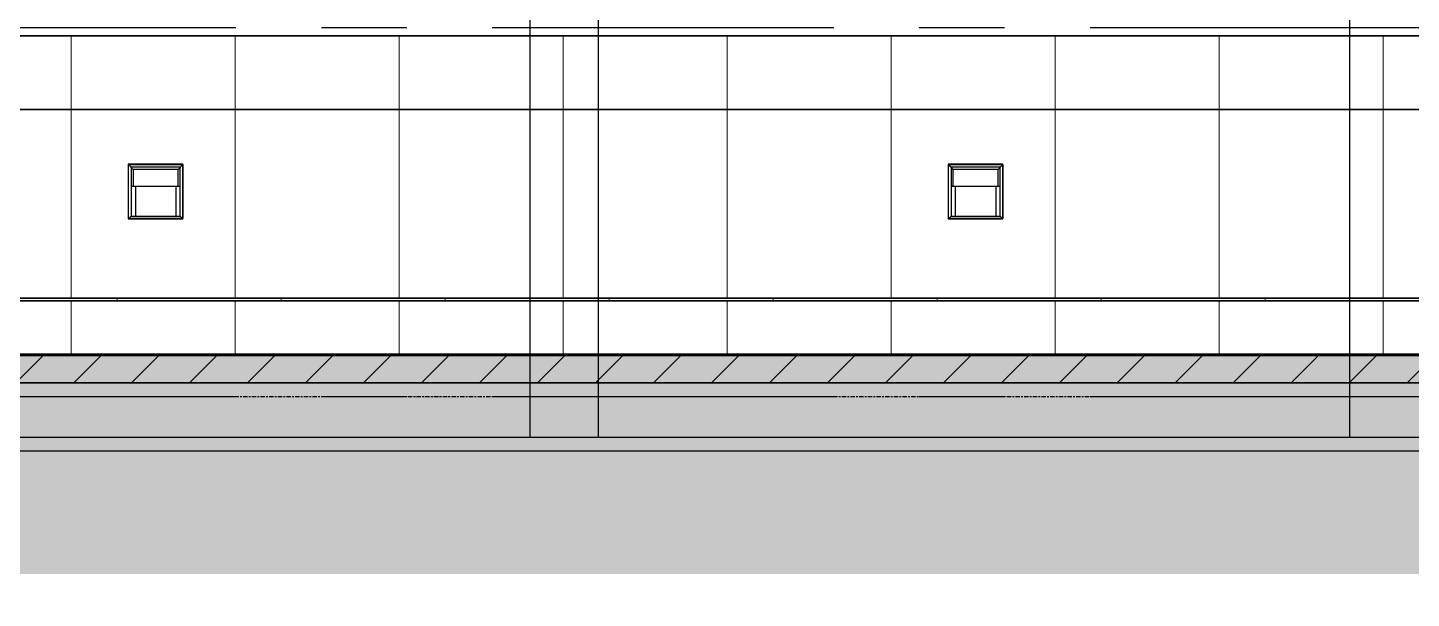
# Model space of a CAD drawing. Header units: millimetres. Extents: x 2519235 to 7246330, y 25937 to 201821.
# Drawn here: x 3132723 to 3137785, y 100200 to 102290 of the extents above; entities that cross this region are included whole.
import ezdxf
from ezdxf.xclip import XClip

# ---------------------------------------------------------------- set-up
doc = ezdxf.new("R2010")
doc.units = ezdxf.units.MM
doc.header["$XCLIPFRAME"] = 0
doc.set_wipeout_variables(frame=1)
doc.linetypes.add('Centre', pattern=[31.75, 6.35, -4.7625, 15.875, -4.7625])
doc.linetypes.add('TA_GL_005.00000', pattern=[13.75, 5, -1.25, 1.25, -1.25, 5])
for name, color, linetype in [('000 - 0_HIDE_OBJ_FRAMING_DEF_SUB_1', 7, 'Continuous'), ('000 - 0_SYM_DWG_GRIDLINE_MAIN_COLOR_251', 7, 'Continuous'), ('000 - CONCRETE_COL_CUT_COLOR_1', 7, 'Continuous'), ('000 - CONCRETE_COL_HATCH_', 7, 'Continuous'), ('000 - CONCRETE_COL_WIPEOUT_', 7, 'Continuous'), ('000 - CONCRETE_WALL_CUT_COLOR_3', 7, 'Continuous'), ('000 - CONCRETE_WALL_CUT_COLOR_5', 7, 'Continuous'), ('_งานโครงสร้าง', 7, 'Continuous')]:
    doc.layers.add(name, color=color, linetype=linetype)
doc.styles.add('TA', font='', dxfattribs={"height": 4.5})
doc.styles.get('TA').set_extended_font_data('Cordia New')
pattern_1 = [(90, (-20118.65, -4000), (-600, 4e-14), [])]

# ---------------------------------------------------------------- blocks, each defined once
blk = doc.blocks.new('DPA_Drainage Gutter_Landscape PP17_REV B - DPA_Drainage Gutter_Landscape PP17_REV B-36085403-ENTRANCE 1 - ELEVATION 4')
at = {"layer": '000 - 0_HIDE_OBJ_FRAMING_DEF_SUB_1', "color": 7}
for p, q in [((-3010448.2, 101095), (-3011043.2, 101095)), ((-3011043.2, 101095), (-3010448.2, 101095)), ((-3011001.2, 101095), (-3010971.2, 101095)), ((-3010971.2, 101095), (-3011001.2, 101095)), ((-3010971.2, 101095), (-3011001.2, 101095)), ((-3011001.2, 101095), (-3010971.2, 101095)), ((-3010934.2, 101095), (-3010964.2, 101095)), ((-3010964.2, 101095), (-3010934.2, 101095)), ((-3010964.2, 101095), (-3010934.2, 101095)), ((-3010934.2, 101095), (-3010964.2, 101095)), ((-3010927.2, 101095), (-3010897.2, 101095)), ((-3010897.2, 101095), (-3010927.2, 101095)), ((-3010897.2, 101095), (-3010927.2, 101095)), ((-3010927.2, 101095), (-3010897.2, 101095)), ((-3010860.2, 101095), (-3010890.2, 101095)), ((-3010890.2, 101095), (-3010860.2, 101095)), ((-3010890.2, 101095), (-3010860.2, 101095)), ((-3010860.2, 101095), (-3010890.2, 101095)), ((-3010853.2, 101095), (-3010823.2, 101095)), ((-3010823.2, 101095), (-3010853.2, 101095)), ((-3010823.2, 101095), (-3010853.2, 101095)), ((-3010853.2, 101095), (-3010823.2, 101095)), ((-3010786.2, 101095), (-3010816.2, 101095)), ((-3010816.2, 101095), (-3010786.2, 101095)), ((-3010816.2, 101095), (-3010786.2, 101095)), ((-3010786.2, 101095), (-3010816.2, 101095)), ((-3010779.2, 101095), (-3010749.2, 101095)), ((-3010749.2, 101095), (-3010779.2, 101095)), ((-3010749.2, 101095), (-3010779.2, 101095)), ((-3010779.2, 101095), (-3010749.2, 101095)), ((-3010742.2, 101095), (-3010712.2, 101095)), ((-3010712.2, 101095), (-3010742.2, 101095)), ((-3010712.2, 101095), (-3010742.2, 101095)), ((-3010742.2, 101095), (-3010712.2, 101095)), ((-3010675.2, 101095), (-3010705.2, 101095)), ((-3010705.2, 101095), (-3010675.2, 101095)), ((-3010705.2, 101095), (-3010675.2, 101095)), ((-3010675.2, 101095), (-3010705.2, 101095)), ((-3010668.2, 101095), (-3010638.2, 101095)), ((-3010638.2, 101095), (-3010668.2, 101095)), ((-3010638.2, 101095), (-3010668.2, 101095)), ((-3010668.2, 101095), (-3010638.2, 101095)), ((-3010601.2, 101095), (-3010631.2, 101095)), ((-3010631.2, 101095), (-3010601.2, 101095)), ((-3010631.2, 101095), (-3010601.2, 101095)), ((-3010601.2, 101095), (-3010631.2, 101095)), ((-3010594.2, 101095), (-3010564.2, 101095)), ((-3010564.2, 101095), (-3010594.2, 101095)), ((-3010564.2, 101095), (-3010594.2, 101095)), ((-3010594.2, 101095), (-3010564.2, 101095)), ((-3010527.2, 101095), (-3010557.2, 101095)), ((-3010557.2, 101095), (-3010527.2, 101095)), ((-3010557.2, 101095), (-3010527.2, 101095)), ((-3010527.2, 101095), (-3010557.2, 101095)), ((-3010520.2, 101095), (-3010490.2, 101095)), ((-3010490.2, 101095), (-3010520.2, 101095)), ((-3010490.2, 101095), (-3010520.2, 101095)), ((-3010520.2, 101095), (-3010490.2, 101095)), ((-3010455.2, 101095), (-3010483.2, 101095)), ((-3010483.2, 101095), (-3010455.2, 101095)), ((-3010455.2, 101095), (-3010483.2, 101095)), ((-3010483.2, 101095), (-3010455.2, 101095)), ((-3009857, 101095), (-3010452, 101095)), ((-3010452, 101095), (-3009857, 101095)), ((-3010452, 101090), (-3010452, 101095)), ((-3010448.2, 101090), (-3010448.2, 101095)), ((-3010445, 101095), (-3010417, 101095)), ((-3010417, 101095), (-3010445, 101095)), ((-3010417, 101095), (-3010445, 101095)), ((-3010445, 101095), (-3010417, 101095)), ((-3010410, 101095), (-3010380, 101095)), ((-3010380, 101095), (-3010410, 101095)), ((-3010380, 101095), (-3010410, 101095)), ((-3010410, 101095), (-3010380, 101095)), ((-3010343, 101095), (-3010373, 101095)), ((-3010373, 101095), (-3010343, 101095)), ((-3010373, 101095), (-3010343, 101095)), ((-3010343, 101095), (-3010373, 101095)), ((-3010336, 101095), (-3010306, 101095)), ((-3010306, 101095), (-3010336, 101095)), ((-3010306, 101095), (-3010336, 101095)), ((-3010336, 101095), (-3010306, 101095)), ((-3010269, 101095), (-3010299, 101095)), ((-3010299, 101095), (-3010269, 101095)), ((-3010299, 101095), (-3010269, 101095)), ((-3010269, 101095), (-3010299, 101095)), ((-3010262, 101095), (-3010232, 101095)), ((-3010232, 101095), (-3010262, 101095)), ((-3010232, 101095), (-3010262, 101095)), ((-3010262, 101095), (-3010232, 101095)), ((-3010195, 101095), (-3010225, 101095)), ((-3010225, 101095), (-3010195, 101095)), ((-3010225, 101095), (-3010195, 101095)), ((-3010195, 101095), (-3010225, 101095)), ((-3010187.1, 101095), (-3010158, 101095)), ((-3010158, 101095), (-3010187.1, 101095)), ((-3010158, 101095), (-3010187.1, 101095)), ((-3010187.1, 101095), (-3010158, 101095)), ((-3010151, 101095), (-3010121, 101095)), ((-3010121, 101095), (-3010151, 101095)), ((-3010121, 101095), (-3010151, 101095)), ((-3010151, 101095), (-3010121, 101095)), ((-3010084, 101095), (-3010114, 101095)), ((-3010114, 101095), (-3010084, 101095)), ((-3010114, 101095), (-3010084, 101095)), ((-3010084, 101095), (-3010114, 101095)), ((-3010077, 101095), (-3010047, 101095)), ((-3010047, 101095), (-3010077, 101095)), ((-3010047, 101095), (-3010077, 101095)), ((-3010077, 101095), (-3010047, 101095)), ((-3010010, 101095), (-3010040, 101095)), ((-3010040, 101095), (-3010010, 101095)), ((-3010040, 101095), (-3010010, 101095)), ((-3010010, 101095), (-3010040, 101095)), ((-3010003, 101095), (-3009973, 101095)), ((-3009973, 101095), (-3010003, 101095)), ((-3009973, 101095), (-3010003, 101095)), ((-3010003, 101095), (-3009973, 101095)), ((-3009936, 101095), (-3009966, 101095)), ((-3009966, 101095), (-3009936, 101095)), ((-3009966, 101095), (-3009936, 101095)), ((-3009936, 101095), (-3009966, 101095)), ((-3009929, 101095), (-3009899, 101095)), ((-3009899, 101095), (-3009929, 101095)), ((-3009899, 101095), (-3009929, 101095)), ((-3009929, 101095), (-3009899, 101095)), ((-3009864, 101095), (-3009892, 101095)), ((-3009892, 101095), (-3009864, 101095)), ((-3009864, 101095), (-3009892, 101095)), ((-3009892, 101095), (-3009864, 101095)), ((-3009265.8, 101095), (-3009860.8, 101095)), ((-3009860.8, 101095), (-3009265.8, 101095)), ((-3009860.8, 101090), (-3009860.8, 101095)), ((-3009857, 101090), (-3009857, 101095)), ((-3009853.8, 101095), (-3009825.8, 101095)), ((-3009825.8, 101095), (-3009853.8, 101095)), ((-3009825.8, 101095), (-3009853.8, 101095)), ((-3009853.8, 101095), (-3009825.8, 101095)), ((-3009818.8, 101095), (-3009788.8, 101095)), ((-3009788.8, 101095), (-3009818.8, 101095)), ((-3009788.8, 101095), (-3009818.8, 101095)), ((-3009818.8, 101095), (-3009788.8, 101095)), ((-3009751.8, 101095), (-3009781.8, 101095)), ((-3009781.8, 101095), (-3009751.8, 101095)), ((-3009781.8, 101095), (-3009751.8, 101095)), ((-3009751.8, 101095), (-3009781.8, 101095)), ((-3009744.8, 101095), (-3009714.8, 101095)), ((-3009714.8, 101095), (-3009744.8, 101095)), ((-3009714.8, 101095), (-3009744.8, 101095)), ((-3009744.8, 101095), (-3009714.8, 101095)), ((-3009677.8, 101095), (-3009707.8, 101095)), ((-3009707.8, 101095), (-3009677.8, 101095)), ((-3009707.8, 101095), (-3009677.8, 101095)), ((-3009677.8, 101095), (-3009707.8, 101095)), ((-3009670.8, 101095), (-3009640.8, 101095)), ((-3009640.8, 101095), (-3009670.8, 101095)), ((-3009640.8, 101095), (-3009670.8, 101095)), ((-3009670.8, 101095), (-3009640.8, 101095)), ((-3009603.8, 101095), (-3009633.8, 101095)), ((-3009633.8, 101095), (-3009603.8, 101095)), ((-3009633.8, 101095), (-3009603.8, 101095)), ((-3009603.8, 101095), (-3009633.8, 101095)), ((-3009596.8, 101095), (-3009566.8, 101095)), ((-3009566.8, 101095), (-3009596.8, 101095)), ((-3009566.8, 101095), (-3009596.8, 101095)), ((-3009596.8, 101095), (-3009566.8, 101095)), ((-3009559.8, 101095), (-3009529.8, 101095)), ((-3009529.8, 101095), (-3009559.8, 101095)), ((-3009529.8, 101095), (-3009559.8, 101095)), ((-3009559.8, 101095), (-3009529.8, 101095)), ((-3009492.8, 101095), (-3009522.8, 101095)), ((-3009522.8, 101095), (-3009492.8, 101095)), ((-3009522.8, 101095), (-3009492.8, 101095)), ((-3009492.8, 101095), (-3009522.8, 101095)), ((-3009485.8, 101095), (-3009455.8, 101095)), ((-3009455.8, 101095), (-3009485.8, 101095)), ((-3009455.8, 101095), (-3009485.8, 101095)), ((-3009485.8, 101095), (-3009455.8, 101095)), ((-3009418.8, 101095), (-3009448.8, 101095)), ((-3009448.8, 101095), (-3009418.8, 101095)), ((-3009448.8, 101095), (-3009418.8, 101095)), ((-3009418.8, 101095), (-3009448.8, 101095)), ((-3009411.8, 101095), (-3009381.8, 101095)), ((-3009381.8, 101095), (-3009411.8, 101095)), ((-3009381.8, 101095), (-3009411.8, 101095)), ((-3009411.8, 101095), (-3009381.8, 101095)), ((-3009344.8, 101095), (-3009374.8, 101095)), ((-3009374.8, 101095), (-3009344.8, 101095)), ((-3009374.8, 101095), (-3009344.8, 101095)), ((-3009344.8, 101095), (-3009374.8, 101095)), ((-3009337.8, 101095), (-3009307.8, 101095)), ((-3009307.8, 101095), (-3009337.8, 101095)), ((-3009307.8, 101095), (-3009337.8, 101095)), ((-3009337.8, 101095), (-3009307.8, 101095)), ((-3009272.8, 101095), (-3009300.8, 101095)), ((-3009300.8, 101095), (-3009272.8, 101095)), ((-3009272.8, 101095), (-3009300.8, 101095)), ((-3009300.8, 101095), (-3009272.8, 101095)), ((-3008674.7, 101095), (-3009269.7, 101095)), ((-3009269.7, 101095), (-3008674.7, 101095)), ((-3009269.7, 101090), (-3009269.7, 101095)), ((-3009265.8, 101090), (-3009265.8, 101095)), ((-3009262.7, 101095), (-3009234.7, 101095)), ((-3009234.7, 101095), (-3009262.7, 101095)), ((-3009234.7, 101095), (-3009262.7, 101095)), ((-3009262.7, 101095), (-3009234.7, 101095)), ((-3009227.7, 101095), (-3009197.7, 101095)), ((-3009197.7, 101095), (-3009227.7, 101095)), ((-3009197.7, 101095), (-3009227.7, 101095)), ((-3009227.7, 101095), (-3009197.7, 101095)), ((-3009160.7, 101095), (-3009190.7, 101095)), ((-3009190.7, 101095), (-3009160.7, 101095)), ((-3009190.7, 101095), (-3009160.7, 101095)), ((-3009160.7, 101095), (-3009190.7, 101095)), ((-3009153.7, 101095), (-3009123.7, 101095)), ((-3009123.7, 101095), (-3009153.7, 101095)), ((-3009123.7, 101095), (-3009153.7, 101095)), ((-3009153.7, 101095), (-3009123.7, 101095)), ((-3009086.7, 101095), (-3009116.7, 101095)), ((-3009116.7, 101095), (-3009086.7, 101095)), ((-3009116.7, 101095), (-3009086.7, 101095)), ((-3009086.7, 101095), (-3009116.7, 101095)), ((-3009079.7, 101095), (-3009049.7, 101095)), ((-3009049.7, 101095), (-3009079.7, 101095)), ((-3009049.7, 101095), (-3009079.7, 101095)), ((-3009079.7, 101095), (-3009049.7, 101095)), ((-3009012.7, 101095), (-3009042.7, 101095)), ((-3009042.7, 101095), (-3009012.7, 101095)), ((-3009042.7, 101095), (-3009012.7, 101095)), ((-3009012.7, 101095), (-3009042.7, 101095)), ((-3009005.7, 101095), (-3008975.7, 101095)), ((-3008975.7, 101095), (-3009005.7, 101095)), ((-3008975.7, 101095), (-3009005.7, 101095)), ((-3009005.7, 101095), (-3008975.7, 101095)), ((-3008968.7, 101095), (-3008938.7, 101095)), ((-3008938.7, 101095), (-3008968.7, 101095)), ((-3008938.7, 101095), (-3008968.7, 101095)), ((-3008968.7, 101095), (-3008938.7, 101095)), ((-3008901.7, 101095), (-3008931.7, 101095)), ((-3008931.7, 101095), (-3008901.7, 101095)), ((-3008931.7, 101095), (-3008901.7, 101095)), ((-3008901.7, 101095), (-3008931.7, 101095)), ((-3008894.7, 101095), (-3008864.7, 101095)), ((-3008864.7, 101095), (-3008894.7, 101095)), ((-3008864.7, 101095), (-3008894.7, 101095)), ((-3008894.7, 101095), (-3008864.7, 101095)), ((-3008827.7, 101095), (-3008857.7, 101095)), ((-3008857.7, 101095), (-3008827.7, 101095)), ((-3008857.7, 101095), (-3008827.7, 101095)), ((-3008827.7, 101095), (-3008857.7, 101095)), ((-3008820.7, 101095), (-3008790.7, 101095)), ((-3008790.7, 101095), (-3008820.7, 101095)), ((-3008790.7, 101095), (-3008820.7, 101095)), ((-3008820.7, 101095), (-3008790.7, 101095)), ((-3008753.7, 101095), (-3008783.7, 101095)), ((-3008783.7, 101095), (-3008753.7, 101095)), ((-3008783.7, 101095), (-3008753.7, 101095)), ((-3008753.7, 101095), (-3008783.7, 101095)), ((-3008746.7, 101095), (-3008716.7, 101095)), ((-3008716.7, 101095), (-3008746.7, 101095)), ((-3008716.7, 101095), (-3008746.7, 101095)), ((-3008746.7, 101095), (-3008716.7, 101095)), ((-3008681.7, 101095), (-3008709.7, 101095)), ((-3008709.7, 101095), (-3008681.7, 101095)), ((-3008681.7, 101095), (-3008709.7, 101095)), ((-3008709.7, 101095), (-3008681.7, 101095)), ((-3008083.5, 101095), (-3008678.5, 101095)), ((-3008678.5, 101095), (-3008083.5, 101095)), ((-3008678.5, 101090), (-3008678.5, 101095)), ((-3008674.7, 101090), (-3008674.7, 101095)), ((-3008671.5, 101095), (-3008643.5, 101095)), ((-3008643.5, 101095), (-3008671.5, 101095)), ((-3008643.5, 101095), (-3008671.5, 101095)), ((-3008671.5, 101095), (-3008643.5, 101095)), ((-3008636.5, 101095), (-3008606.5, 101095)), ((-3008606.5, 101095), (-3008636.5, 101095)), ((-3008606.5, 101095), (-3008636.5, 101095)), ((-3008636.5, 101095), (-3008606.5, 101095)), ((-3008569.5, 101095), (-3008599.5, 101095)), ((-3008599.5, 101095), (-3008569.5, 101095)), ((-3008599.5, 101095), (-3008569.5, 101095)), ((-3008569.5, 101095), (-3008599.5, 101095)), ((-3008562.5, 101095), (-3008532.5, 101095)), ((-3008532.5, 101095), (-3008562.5, 101095)), ((-3008532.5, 101095), (-3008562.5, 101095)), ((-3008562.5, 101095), (-3008532.5, 101095)), ((-3008495.5, 101095), (-3008525.5, 101095)), ((-3008525.5, 101095), (-3008495.5, 101095)), ((-3008525.5, 101095), (-3008495.5, 101095)), ((-3008495.5, 101095), (-3008525.5, 101095)), ((-3008488.5, 101095), (-3008458.5, 101095)), ((-3008458.5, 101095), (-3008488.5, 101095)), ((-3008458.5, 101095), (-3008488.5, 101095)), ((-3008488.5, 101095), (-3008458.5, 101095)), ((-3008421.5, 101095), (-3008451.5, 101095)), ((-3008451.5, 101095), (-3008421.5, 101095)), ((-3008451.5, 101095), (-3008421.5, 101095)), ((-3008421.5, 101095), (-3008451.5, 101095)), ((-3008414.5, 101095), (-3008384.5, 101095)), ((-3008384.5, 101095), (-3008414.5, 101095)), ((-3008384.5, 101095), (-3008414.5, 101095)), ((-3008414.5, 101095), (-3008384.5, 101095)), ((-3008377.5, 101095), (-3008347.5, 101095)), ((-3008347.5, 101095), (-3008377.5, 101095)), ((-3008347.5, 101095), (-3008377.5, 101095)), ((-3008377.5, 101095), (-3008347.5, 101095)), ((-3008310.5, 101095), (-3008340.5, 101095)), ((-3008340.5, 101095), (-3008310.5, 101095)), ((-3008340.5, 101095), (-3008310.5, 101095)), ((-3008310.5, 101095), (-3008340.5, 101095)), ((-3008303.5, 101095), (-3008273.5, 101095)), ((-3008273.5, 101095), (-3008303.5, 101095)), ((-3008273.5, 101095), (-3008303.5, 101095)), ((-3008303.5, 101095), (-3008273.5, 101095)), ((-3008236.5, 101095), (-3008266.5, 101095)), ((-3008266.5, 101095), (-3008236.5, 101095)), ((-3008266.5, 101095), (-3008236.5, 101095)), ((-3008236.5, 101095), (-3008266.5, 101095)), ((-3008229.5, 101095), (-3008199.5, 101095)), ((-3008199.5, 101095), (-3008229.5, 101095)), ((-3008199.5, 101095), (-3008229.5, 101095)), ((-3008229.5, 101095), (-3008199.5, 101095)), ((-3008162.5, 101095), (-3008192.5, 101095)), ((-3008192.5, 101095), (-3008162.5, 101095)), ((-3008192.5, 101095), (-3008162.5, 101095)), ((-3008162.5, 101095), (-3008192.5, 101095)), ((-3008155.5, 101095), (-3008125.5, 101095)), ((-3008125.5, 101095), (-3008155.5, 101095)), ((-3008125.5, 101095), (-3008155.5, 101095)), ((-3008155.5, 101095), (-3008125.5, 101095)), ((-3008090.5, 101095), (-3008118.5, 101095)), ((-3008118.5, 101095), (-3008090.5, 101095)), ((-3008090.5, 101095), (-3008118.5, 101095)), ((-3008118.5, 101095), (-3008090.5, 101095)), ((-3007492.3, 101095), (-3008087.3, 101095)), ((-3008087.3, 101095), (-3007492.3, 101095)), ((-3008087.3, 101090), (-3008087.3, 101095)), ((-3008083.5, 101090), (-3008083.5, 101095)), ((-3008080.3, 101095), (-3008052.3, 101095)), ((-3008052.3, 101095), (-3008080.3, 101095)), ((-3008052.3, 101095), (-3008080.3, 101095)), ((-3008080.3, 101095), (-3008052.3, 101095)), ((-3008045.3, 101095), (-3008015.3, 101095)), ((-3008015.3, 101095), (-3008045.3, 101095)), ((-3008015.3, 101095), (-3008045.3, 101095)), ((-3008045.3, 101095), (-3008015.3, 101095)), ((-3007978.3, 101095), (-3008008.3, 101095)), ((-3008008.3, 101095), (-3007978.3, 101095)), ((-3008008.3, 101095), (-3007978.3, 101095)), ((-3007978.3, 101095), (-3008008.3, 101095)), ((-3007971.3, 101095), (-3007941.3, 101095)), ((-3007941.3, 101095), (-3007971.3, 101095)), ((-3007941.3, 101095), (-3007971.3, 101095)), ((-3007971.3, 101095), (-3007941.3, 101095)), ((-3007904.3, 101095), (-3007934.3, 101095)), ((-3007934.3, 101095), (-3007904.3, 101095)), ((-3007934.3, 101095), (-3007904.3, 101095)), ((-3007904.3, 101095), (-3007934.3, 101095)), ((-3007897.3, 101095), (-3007867.3, 101095)), ((-3007867.3, 101095), (-3007897.3, 101095)), ((-3007867.3, 101095), (-3007897.3, 101095)), ((-3007897.3, 101095), (-3007867.3, 101095)), ((-3007830.3, 101095), (-3007860.3, 101095)), ((-3007860.3, 101095), (-3007830.3, 101095)), ((-3007860.3, 101095), (-3007830.3, 101095)), ((-3007830.3, 101095), (-3007860.3, 101095)), ((-3007823.3, 101095), (-3007793.3, 101095)), ((-3007793.3, 101095), (-3007823.3, 101095)), ((-3007793.3, 101095), (-3007823.3, 101095)), ((-3007823.3, 101095), (-3007793.3, 101095)), ((-3007786.3, 101095), (-3007756.3, 101095)), ((-3007756.3, 101095), (-3007786.3, 101095)), ((-3007756.3, 101095), (-3007786.3, 101095)), ((-3007786.3, 101095), (-3007756.3, 101095)), ((-3007719.3, 101095), (-3007749.3, 101095)), ((-3007749.3, 101095), (-3007719.3, 101095)), ((-3007749.3, 101095), (-3007719.3, 101095)), ((-3007719.3, 101095), (-3007749.3, 101095)), ((-3007712.3, 101095), (-3007682.3, 101095)), ((-3007682.3, 101095), (-3007712.3, 101095)), ((-3007682.3, 101095), (-3007712.3, 101095)), ((-3007712.3, 101095), (-3007682.3, 101095)), ((-3007645.3, 101095), (-3007675.3, 101095)), ((-3007675.3, 101095), (-3007645.3, 101095)), ((-3007675.3, 101095), (-3007645.3, 101095)), ((-3007645.3, 101095), (-3007675.3, 101095)), ((-3007638.3, 101095), (-3007608.3, 101095)), ((-3007608.3, 101095), (-3007638.3, 101095)), ((-3007608.3, 101095), (-3007638.3, 101095)), ((-3007638.3, 101095), (-3007608.3, 101095)), ((-3007571.3, 101095), (-3007601.3, 101095)), ((-3007601.3, 101095), (-3007571.3, 101095)), ((-3007601.3, 101095), (-3007571.3, 101095)), ((-3007571.3, 101095), (-3007601.3, 101095)), ((-3007564.3, 101095), (-3007534.3, 101095)), ((-3007534.3, 101095), (-3007564.3, 101095)), ((-3007534.3, 101095), (-3007564.3, 101095)), ((-3007564.3, 101095), (-3007534.3, 101095)), ((-3007499.3, 101095), (-3007527.3, 101095)), ((-3007527.3, 101095), (-3007499.3, 101095)), ((-3007499.3, 101095), (-3007527.3, 101095)), ((-3007527.3, 101095), (-3007499.3, 101095)), ((-3006901.1, 101095), (-3007496.1, 101095)), ((-3007496.1, 101095), (-3006901.1, 101095)), ((-3007496.1, 101090), (-3007496.1, 101095)), ((-3007492.3, 101090), (-3007492.3, 101095)), ((-3007489.1, 101095), (-3007461.1, 101095)), ((-3007461.1, 101095), (-3007489.1, 101095)), ((-3007461.1, 101095), (-3007489.1, 101095)), ((-3007489.1, 101095), (-3007461.1, 101095)), ((-3007454.1, 101095), (-3007424.1, 101095)), ((-3007424.1, 101095), (-3007454.1, 101095)), ((-3007424.1, 101095), (-3007454.1, 101095)), ((-3007454.1, 101095), (-3007424.1, 101095)), ((-3007387.1, 101095), (-3007417.1, 101095)), ((-3007417.1, 101095), (-3007387.1, 101095)), ((-3007417.1, 101095), (-3007387.1, 101095)), ((-3007387.1, 101095), (-3007417.1, 101095)), ((-3007380.1, 101095), (-3007350.1, 101095)), ((-3007350.1, 101095), (-3007380.1, 101095)), ((-3007350.1, 101095), (-3007380.1, 101095)), ((-3007380.1, 101095), (-3007350.1, 101095)), ((-3007313.1, 101095), (-3007343.1, 101095)), ((-3007343.1, 101095), (-3007313.1, 101095)), ((-3007343.1, 101095), (-3007313.1, 101095)), ((-3007313.1, 101095), (-3007343.1, 101095)), ((-3007306.1, 101095), (-3007276.1, 101095)), ((-3007276.1, 101095), (-3007306.1, 101095)), ((-3007276.1, 101095), (-3007306.1, 101095)), ((-3007306.1, 101095), (-3007276.1, 101095)), ((-3007239.1, 101095), (-3007269.1, 101095)), ((-3007269.1, 101095), (-3007239.1, 101095)), ((-3007269.1, 101095), (-3007239.1, 101095)), ((-3007239.1, 101095), (-3007269.1, 101095)), ((-3007232.1, 101095), (-3007202.1, 101095)), ((-3007202.1, 101095), (-3007232.1, 101095)), ((-3007202.1, 101095), (-3007232.1, 101095)), ((-3007232.1, 101095), (-3007202.1, 101095)), ((-3007195.1, 101095), (-3007165.1, 101095)), ((-3007165.1, 101095), (-3007195.1, 101095)), ((-3007165.1, 101095), (-3007195.1, 101095)), ((-3007195.1, 101095), (-3007165.1, 101095)), ((-3007128.1, 101095), (-3007158.1, 101095)), ((-3007158.1, 101095), (-3007128.1, 101095)), ((-3007158.1, 101095), (-3007128.1, 101095)), ((-3007128.1, 101095), (-3007158.1, 101095)), ((-3007121.1, 101095), (-3007091.1, 101095)), ((-3007091.1, 101095), (-3007121.1, 101095)), ((-3007091.1, 101095), (-3007121.1, 101095)), ((-3007121.1, 101095), (-3007091.1, 101095)), ((-3007054.1, 101095), (-3007084.1, 101095)), ((-3007084.1, 101095), (-3007054.1, 101095)), ((-3007084.1, 101095), (-3007054.1, 101095)), ((-3007054.1, 101095), (-3007084.1, 101095)), ((-3007047.1, 101095), (-3007017.1, 101095)), ((-3007017.1, 101095), (-3007047.1, 101095)), ((-3007017.1, 101095), (-3007047.1, 101095)), ((-3007047.1, 101095), (-3007017.1, 101095)), ((-3006980.1, 101095), (-3007010.1, 101095)), ((-3007010.1, 101095), (-3006980.1, 101095)), ((-3007010.1, 101095), (-3006980.1, 101095)), ((-3006980.1, 101095), (-3007010.1, 101095)), ((-3006973.1, 101095), (-3006943.1, 101095)), ((-3006943.1, 101095), (-3006973.1, 101095)), ((-3006943.1, 101095), (-3006973.1, 101095)), ((-3006973.1, 101095), (-3006943.1, 101095)), ((-3006908.1, 101095), (-3006936.1, 101095)), ((-3006936.1, 101095), (-3006908.1, 101095)), ((-3006908.1, 101095), (-3006936.1, 101095)), ((-3006936.1, 101095), (-3006908.1, 101095)), ((-3006310, 101095), (-3006905, 101095)), ((-3006905, 101095), (-3006310, 101095)), ((-3006905, 101090), (-3006905, 101095)), ((-3006901.1, 101090), (-3006901.1, 101095)), ((-3006898, 101095), (-3006870, 101095)), ((-3006870, 101095), (-3006898, 101095)), ((-3006870, 101095), (-3006898, 101095)), ((-3006898, 101095), (-3006870, 101095)), ((-3006863, 101095), (-3006833, 101095)), ((-3006833, 101095), (-3006863, 101095)), ((-3006833, 101095), (-3006863, 101095)), ((-3006863, 101095), (-3006833, 101095)), ((-3006796, 101095), (-3006826, 101095)), ((-3006826, 101095), (-3006796, 101095)), ((-3006826, 101095), (-3006796, 101095)), ((-3006796, 101095), (-3006826, 101095)), ((-3006789, 101095), (-3006759, 101095)), ((-3006759, 101095), (-3006789, 101095)), ((-3006759, 101095), (-3006789, 101095)), ((-3006789, 101095), (-3006759, 101095)), ((-3006722, 101095), (-3006752, 101095)), ((-3006752, 101095), (-3006722, 101095)), ((-3006752, 101095), (-3006722, 101095)), ((-3006722, 101095), (-3006752, 101095)), ((-3006715, 101095), (-3006685, 101095)), ((-3006685, 101095), (-3006715, 101095)), ((-3006685, 101095), (-3006715, 101095)), ((-3006715, 101095), (-3006685, 101095)), ((-3006648, 101095), (-3006678, 101095)), ((-3006678, 101095), (-3006648, 101095)), ((-3006678, 101095), (-3006648, 101095)), ((-3006648, 101095), (-3006678, 101095)), ((-3006641, 101095), (-3006611, 101095)), ((-3006611, 101095), (-3006641, 101095)), ((-3006611, 101095), (-3006641, 101095)), ((-3006641, 101095), (-3006611, 101095)), ((-3006604, 101095), (-3006574, 101095)), ((-3006574, 101095), (-3006604, 101095)), ((-3006574, 101095), (-3006604, 101095)), ((-3006604, 101095), (-3006574, 101095)), ((-3006537, 101095), (-3006567, 101095)), ((-3006567, 101095), (-3006537, 101095)), ((-3006567, 101095), (-3006537, 101095)), ((-3006537, 101095), (-3006567, 101095)), ((-3006530, 101095), (-3006500.6, 101095)), ((-3006500.6, 101095), (-3006530, 101095)), ((-3006500.6, 101095), (-3006530, 101095)), ((-3006530, 101095), (-3006500.6, 101095)), ((-3006463, 101095), (-3006493, 101095)), ((-3006493, 101095), (-3006463, 101095)), ((-3006493, 101095), (-3006463, 101095)), ((-3006463, 101095), (-3006493, 101095)), ((-3006456, 101095), (-3006426, 101095)), ((-3006426, 101095), (-3006456, 101095)), ((-3006426, 101095), (-3006456, 101095)), ((-3006456, 101095), (-3006426, 101095)), ((-3006389, 101095), (-3006419, 101095)), ((-3006419, 101095), (-3006389, 101095)), ((-3006419, 101095), (-3006389, 101095)), ((-3006389, 101095), (-3006419, 101095)), ((-3006382, 101095), (-3006352, 101095)), ((-3006352, 101095), (-3006382, 101095)), ((-3006352, 101095), (-3006382, 101095)), ((-3006382, 101095), (-3006352, 101095)), ((-3006317, 101095), (-3006345, 101095)), ((-3006345, 101095), (-3006317, 101095)), ((-3006317, 101095), (-3006345, 101095)), ((-3006345, 101095), (-3006317, 101095)), ((-3005718.8, 101095), (-3006313.8, 101095)), ((-3006313.8, 101095), (-3005718.8, 101095)), ((-3006313.8, 101090), (-3006313.8, 101095)), ((-3006310, 101090), (-3006310, 101095)), ((-3006306.8, 101095), (-3006278.8, 101095)), ((-3006278.8, 101095), (-3006306.8, 101095)), ((-3006278.8, 101095), (-3006306.8, 101095)), ((-3006306.8, 101095), (-3006278.8, 101095)), ((-3006271.8, 101095), (-3006241.8, 101095)), ((-3006241.8, 101095), (-3006271.8, 101095)), ((-3006241.8, 101095), (-3006271.8, 101095)), ((-3006271.8, 101095), (-3006241.8, 101095)), ((-3006204.8, 101095), (-3006234.8, 101095)), ((-3006234.8, 101095), (-3006204.8, 101095)), ((-3006234.8, 101095), (-3006204.8, 101095)), ((-3006204.8, 101095), (-3006234.8, 101095)), ((-3006197.8, 101095), (-3006167.8, 101095)), ((-3006167.8, 101095), (-3006197.8, 101095)), ((-3006167.8, 101095), (-3006197.8, 101095)), ((-3006197.8, 101095), (-3006167.8, 101095)), ((-3006130.8, 101095), (-3006160.8, 101095)), ((-3006160.8, 101095), (-3006130.8, 101095)), ((-3006160.8, 101095), (-3006130.8, 101095)), ((-3006130.8, 101095), (-3006160.8, 101095)), ((-3006123.8, 101095), (-3006093.8, 101095)), ((-3006093.8, 101095), (-3006123.8, 101095)), ((-3006093.8, 101095), (-3006123.8, 101095)), ((-3006123.8, 101095), (-3006093.8, 101095)), ((-3006056.8, 101095), (-3006086.8, 101095)), ((-3006086.8, 101095), (-3006056.8, 101095)), ((-3006086.8, 101095), (-3006056.8, 101095)), ((-3006056.8, 101095), (-3006086.8, 101095)), ((-3006049.8, 101095), (-3006019.8, 101095)), ((-3006019.8, 101095), (-3006049.8, 101095)), ((-3006019.8, 101095), (-3006049.8, 101095)), ((-3006049.8, 101095), (-3006019.8, 101095)), ((-3006012.8, 101095), (-3005982.8, 101095)), ((-3005982.8, 101095), (-3006012.8, 101095)), ((-3005982.8, 101095), (-3006012.8, 101095)), ((-3006012.8, 101095), (-3005982.8, 101095)), ((-3005945.8, 101095), (-3005975.8, 101095)), ((-3005975.8, 101095), (-3005945.8, 101095)), ((-3005975.8, 101095), (-3005945.8, 101095)), ((-3005945.8, 101095), (-3005975.8, 101095))]:
    blk.add_line(p, q, dxfattribs=at)
blk = doc.blocks.new('DPA_LIGHTING_WALL MOUNT_WLL711 1 - 10W LED_use_-V240-ENTRANCE 1 - ELEVATION 4')
at = {"layer": '000 - 0_HIDE_OBJ_FRAMING_DEF_SUB_1', "color": 7}
for p, q in [((-3016436.4, 101790), (-3016636.4, 101790)), ((-3016636.4, 101790), (-3016636.4, 101590)), ((-3016635.4, 101789), (-3016619.2, 101771)), ((-3016635.4, 101789), (-3016437.4, 101789)), ((-3016635.4, 101591), (-3016635.4, 101789)), ((-3016626.4, 101780), (-3016446.4, 101780)), ((-3016626.4, 101780), (-3016626.4, 101600)), ((-3016454.2, 101771), (-3016619.2, 101771)), ((-3016619.2, 101771), (-3016619.2, 101709.4)), ((-3016454.2, 101771), (-3016437.4, 101789)), ((-3016454.2, 101709.4), (-3016454.2, 101771)), ((-3016446.4, 101600), (-3016446.4, 101780)), ((-3016437.4, 101789), (-3016437.4, 101591)), ((-3016436.4, 101590), (-3016436.4, 101790)), ((-3016626.4, 101709.4), (-3016446.4, 101709.4)), ((-3016610.7, 101709.4), (-3016610.7, 101600)), ((-3016460.9, 101600), (-3016460.9, 101709.4)), ((-3016636.4, 101590), (-3016626.4, 101600)), ((-3016636.4, 101590), (-3016436.4, 101590)), ((-3016437.4, 101591), (-3016635.4, 101591)), ((-3016626.4, 101600), (-3016446.4, 101600)), ((-3016436.4, 101590), (-3016446.4, 101600))]:
    blk.add_line(p, q, dxfattribs=at)
blk = doc.blocks.new('A$C9a10139f')
at = {"layer": '000 - 0_HIDE_OBJ_FRAMING_DEF_SUB_1', "lineweight": 9}
h = blk.add_hatch(dxfattribs=at)
h.set_pattern_fill('FP_16', style=0, pattern_type=2)
h.set_pattern_definition(pattern_1)
h.paths.add_polyline_path([(-41750, -1510), (-20545, -1510), (-20545, -1240), (-41750, -1240), (-41750, -1475)])
h = blk.add_hatch(dxfattribs=at)
h.set_pattern_fill('FP_16', style=0, pattern_type=2)
h.set_pattern_definition(pattern_1)
h.paths.add_polyline_path([(-20600, -2410), (-20600, -2210), (-41644.6, -2210), (-41644.6, -2405), (-21099.6, -2405.3), (-21099.6, -2410), (-20692.4, -2410)])
h.paths.add_polyline_path([(-38726.5, -2200), (-20600, -2200), (-20600, -1510), (-41644.6, -1510), (-41644.6, -2200), (-38826.2, -2200)])
at = {"layer": '000 - 0_HIDE_OBJ_FRAMING_DEF_SUB_1', "lineweight": 25}
h = blk.add_hatch(dxfattribs=at)
h.set_pattern_fill('FP_31', style=0, pattern_type=2)
h.set_pattern_definition([(50, (2976342.74, -103500), (364.36793, -31.878294), [38.1, -419.1]), (355, (2976342.74, -103500), (-70.48585, 382.113303), [30.48, -335.28]), (100.451, (2976373.1, -103502.66), (293.885003, 350.233376), [32.38, -356.18]), (46.184, (2976342.74, -103398.4), (542.15848, -84.08583), [57.15, -628.65]), (96.636, (2976387.9, -103405.4), (474.8049, 494.85542), [48.57, -534.27]), (351.184, (2976342.74, -103398.4), (474.8102, 494.85008), [45.72, -502.92]), (21, (2976393.54, -103423.8), (303.228468, -204.530462), [38.1, -419.1]), (326, (2976393.54, -103423.8), (123.60389, 368.376044), [30.48, -335.28]), (71.451, (2976418.8, -103440.84), (426.834125, 163.842736), [32.38, -356.18]), (37.5, (2976342.74, -103500), (6.1766457, 169.1101516), [16.764, -314.452, 16.764, -323.596, -336.55]), (37.5, (2976342.74, -103500), (6.1766457, 169.1101516), [-671.576, 16.764, -319.786]), (7.5, (2976342.74, -103500), (133.638876, 200.361494), [16.764, -177.292, 16.764, -306.832, -128.27]), (7.5, (2976342.74, -103500), (133.638876, 200.361494), [-517.652, 16.764, -111.506]), (327.5, (2976229.46, -103500), (271.181819, -11.4583626), [16.764, -110.236, 16.764, -379.476, -525.78]), (327.5, (2976229.46, -103500), (271.181819, -11.4583626), [-523.24, 16.764, -509.016]), (317.5, (2976178.66, -103500), (296.25851, 50.852847), [16.764, -148.336, 16.764, -246.38, -373.38]), (317.5, (2976178.66, -103500), (296.25851, 50.852847), [-428.244, 16.764, -356.616])])
h.paths.add_polyline_path([(-48851.7, -3211.1), (-48551.7, -3211.1), (-48551.7, -2760), (-4210.3, -2760), (-4210.3, -3211.1), (-3910.3, -3210), (-3910.3, -2760), (1028.2, -2760), (1028.2, -2510), (-3910.3, -2510), (-3910.3, -2010), (-4210.3, -2010), (-4210.3, -2510), (-48551.7, -2510), (-48551.7, -2110), (-48851.7, -2110), (-48851.7, -2510), (-49985.4, -2510), (-49985.4, -2760), (-48851.7, -2760), (-48851.7, -3160)])
at = {"layer": '000 - 0_HIDE_OBJ_FRAMING_DEF_SUB_1', "lineweight": 9}
h = blk.add_hatch(dxfattribs=at)
h.set_pattern_fill('FP_17', style=0, pattern_type=2)
h.set_pattern_definition([(90, (-20550, -2560), (-600, 4e-14), [])])
h.paths.add_polyline_path([(-20600, -2210), (-20600, -2200), (-41644.6, -2200), (-41644.6, -2210), (-20692.4, -2210)])
h = blk.add_hatch(dxfattribs=at)
h.set_pattern_fill('FP_30', style=0, pattern_type=2)
h.set_pattern_definition([(45, (2976342.74, -103500), (-106.066017, 106.066017), [])])
h.paths.add_polyline_path([(300, -2510), (1028.2, -2510), (1028.2, -2410), (-3910.3, -2410), (-3910.3, -2510), (-2160.2, -2510)])
h.paths.add_polyline_path([(-49188.3, -2510), (-48901.7, -2510), (-48902.1, -2410), (-49985.4, -2410), (-49985.4, -2510)])
h.paths.add_polyline_path([(-48551.7, -2510), (-4210.3, -2510), (-4210.3, -2410), (-48551.7, -2410)])
h = blk.add_hatch(dxfattribs=at)
h.set_pattern_fill('FP_29', style=0, pattern_type=2)
h.set_pattern_definition([(45, (2976342.74, -103500), (0, 449.012806), [317.5, -317.5]), (45, (2976258.56, -103415.8), (0, 449.012806), [317.5, -317.5]), (45, (2976174.37, -103331.62), (0, 449.012806), [317.5, -317.5]), (135, (2976174.37, -103275.5), (-449.012806, 3e-14), [317.5, -317.5]), (135, (2976258.56, -103191.3), (-449.012806, 3e-14), [317.5, -317.5]), (135, (2976342.74, -103107.1), (-449.012806, 3e-14), [317.5, -317.5])])
h.paths.add_polyline_path([(-24777.5, -3211.1), (-4210.3, -3210), (-4210.3, -2760), (-48551.7, -2760), (-48551.7, -3211.1), (-24877.1, -3211.1)])
h.paths.add_polyline_path([(-49667.2, -3211.1), (-48851.7, -3211.1), (-48851.7, -2760), (-49985.4, -2760), (-49985.4, -3211.1)])
h.paths.add_polyline_path([(300, -3211.1), (1028.2, -3210), (1028.2, -2760), (-3910.3, -2760), (-3910.3, -3211.1), (120.4, -3211.1)])
at = {"layer": '000 - 0_HIDE_OBJ_FRAMING_DEF_SUB_1', "color": 7}
for p, q in [((-41750, -1240), (-24000, -1240)), ((-24000, -1240), (-41750, -1240)), ((-20545, -1240), (-41750, -1240)), ((-20600, -1240), (-41700, -1240)), ((-24000, -1240), (-41700, -1240)), ((-41750, -1510), (-20545, -1510)), ((-20600, -1510), (-41644.6, -1510)), ((-41644.6, -2200), (-20600, -2200)), ((-20600, -2200), (-41644.6, -2200)), ((-20600, -2210), (-41644.6, -2210)), ((-41644.6, -2210), (-20600, -2210)), ((-4210.3, -2410), (-48551.7, -2410)), ((-48551.7, -2410), (-4210.3, -2410)), ((-4210.3, -2410), (-48551.7, -2410)), ((-4210.3, -2410), (-48551.7, -2410)), ((-4210.3, -2410), (-48551.7, -2410)), ((-47834.8, -2410), (-20500, -2410)), ((-21097.1, -2410), (-41797.1, -2410)), ((-48551.7, -2510), (-4210.3, -2510)), ((-4210.3, -2510), (-48551.7, -2510)), ((-48551.7, -2760), (-4210.3, -2760))]:
    blk.add_line(p, q, dxfattribs=at)
at = {"layer": '000 - 0_HIDE_OBJ_FRAMING_DEF_SUB_1', "color": 7, "lineweight": 9}
for p, q in [((-41750, -1240), (-24000, -1240)), ((-41700, -1240), (-20600, -1240)), ((-41700, -1240), (-20545, -1240)), ((-20595, -1510), (-41700, -1510)), ((-41644.6, -1510), (-20600, -1510)), ((-41750, -2200), (-20545, -2200)), ((-20545, -2200), (-41750, -2200)), ((-20545, -2210), (-41750, -2210)), ((-20545, -2210), (-41750, -2210))]:
    blk.add_line(p, q, dxfattribs=at)
at = {"layer": '000 - 0_HIDE_OBJ_FRAMING_DEF_SUB_1', "color": 7, "linetype": 'Centre'}
blk.add_line((-50624.2, -2560), (2315.7, -2560), dxfattribs=at)
at = {"layer": '000 - 0_HIDE_OBJ_FRAMING_DEF_SUB_1', "color": 7}
for name, p in [('DPA_LIGHTING_WALL MOUNT_WLL711 1 - 10W LED_use_-V240-ENTRANCE 1 - ELEVATION 4', (2982342.7, -103500)), ('DPA_LIGHTING_WALL MOUNT_WLL711 1 - 10W LED_use_-V240-ENTRANCE 1 - ELEVATION 4', (2985342.7, -103500)), ('DPA_Drainage Gutter_Landscape PP17_REV B - DPA_Drainage Gutter_Landscape PP17_REV B-36085403-ENTRANCE 1 - ELEVATION 4', (2976342.7, -103500))]:
    blk.add_blockref(name, p, dxfattribs=at)
blk = doc.blocks.new('*U996')
at = {"layer": '000 - 0_SYM_DWG_GRIDLINE_MAIN_COLOR_251', "color": 7, "linetype": 'ByBlock', "ltscale": 5}
blk.add_line((20, 0), (-878, 0), dxfattribs=at)
at = {"color": 7, "style": 'TA', "flags": 1}
blk.add_attdef('LOCATION', (6, -6), '', height=4.5, rotation=270, dxfattribs=at)
blk = doc.blocks.new('W-1-PP17-ENT1_REV02_20260415-163734_PP17_ENT1_ELE3_DIMS')
at = {"layer": '000 - 0_SYM_DWG_GRIDLINE_MAIN_COLOR_251', "color": 7, "linetype": 'TA_GL_005.00000', "xscale": 50, "yscale": 50, "zscale": 50, "rotation": 180}
for p in [(-18300, 102290), (-18300, 100940)]:
    blk.add_blockref('*U996', p, dxfattribs=at)
blk = doc.blocks.new('W-1-PP17-ENT1_REV02_20260415-163809_PP17_ENT1_SE_ELE3')
at = {"layer": '_งานโครงสร้าง', "color": 7}
blk.add_line((-5225.2, 114340), (-5225.2, 100790), dxfattribs=at)
at = {"layer": '_งานโครงสร้าง', "color": 7, "extrusion": (-1.22465e-16, 1, 0)}
for p, q in [((-8225.2, 110840), (-8225.2, 100790)), ((-7975.2, 110840), (-7975.2, 100790))]:
    blk.add_line(p, q, dxfattribs=at)
at = {"layer": 'Defpoints', "color": 7}
blk.add_lwpolyline([(-21407.2, 100790), (23378.9, 100790), (23378.9, 98830), (-21407.2, 98830)], close=True, dxfattribs=at)
blk = doc.blocks.new('*U1675')
at = {"layer": '000 - CONCRETE_COL_HATCH_'}
h = blk.add_hatch(dxfattribs=at)
h.set_pattern_fill('AR-CONC', scale=0.04)
h.set_pattern_definition([(50, (511441.48, -852859.976), (7.28738676, -0.63756342), [0.762, -8.382]), (355, (511441.48, -852859.976), (-1.409736857, 7.64227381), [0.6096, -6.705623367]), (100.4514447, (511442.087, -852860.029), (5.877649884, 7.004710076), [0.64760035, -7.123609784]), (46.1842, (511441.48, -852857.944), (10.843161636, -1.68169312), [1.143, -12.573]), (96.6355576, (511442.383, -852858.084), (9.49616536, 9.89704498), [0.97140093, -10.68542433]), (351.1841512, (511441.48, -852857.944), (9.49616536, 9.89704498), [0.91439868, -10.05838928]), (21, (511442.496, -852858.452), (6.06457565, -4.090607927), [0.762, -8.382]), (326, (511442.496, -852858.452), (2.472081134, 7.367518645), [0.6096, -6.7056]), (71.451445, (511443.001, -852858.793), (8.53665677, 3.276910755), [0.64760035, -7.123597504]), (37.5, (511441.4798, -852859.9761), (0.12354413, 3.382201555), [0, -6.62432, 0, -6.8072, 0, -6.731]), (7.5, (511441.4798, -852859.976), (2.6727865, 4.007222993), [0, -3.88112, 0, -6.47192, 0, -2.5654]), (327.5, (511439.214, -852859.976), (5.423623807, -0.22914976), [0, -2.54, 0, -7.9248, 0, -10.5156]), (317.5, (511438.198, -852859.976), (5.925167255, 1.017059641), [0, -3.302, 0, -5.26288, 0, -7.4676])])
h.paths.add_polyline_path([(0, 0), (0, -250), (1133.7, -250), (1133.7, -650), (1133.7, -701.1), (1433.7, -701.1), (1433.7, -250), (45775.1, -250), (45775.1, -701.1), (46075.1, -700), (46075.1, -250), (51013.6, -250), (51013.6, 0), (46075.1, 0), (46075.1, 500), (45775.1, 500), (45775.1, 0), (1433.7, 0), (1433.7, 400), (1133.7, 400), (1133.7, 0)])
at = {"layer": '000 - CONCRETE_COL_CUT_COLOR_1', "color": 7, "lineweight": -2}
for points in [[(1433.7, -250), (45775.1, -250)], [(45775.1, 0), (1433.7, 0)]]:
    blk.add_lwpolyline(points, dxfattribs=at)
blk = doc.blocks.new('*U989')
at = {"layer": '000 - CONCRETE_COL_HATCH_'}
h = blk.add_hatch(dxfattribs=at)
h.set_pattern_fill('EARTH', scale=0.5, angle=45)
h.set_pattern_definition([(45, (88682.6727, -828958.519), (0, 4.49012806), [3.175, -3.175]), (45, (88681.8308, -828957.677), (0, 4.49012806), [3.175, -3.175]), (45, (88680.989, -828956.835), (0, 4.49012806), [3.175, -3.175]), (135, (88680.989, -828956.2738), (-4.49012806, 0), [3.175, -3.175]), (135, (88681.8308, -828955.432), (-4.49012806, 0), [3.175, -3.175]), (135, (88682.6727, -828954.59), (-4.49012806, 0), [3.175, -3.175])])
h.paths.add_polyline_path([(0, 0), (44341.3, 0), (44341.3, 451.1), (0, 451.1)])
blk = doc.blocks.new('*U994')
at = {"layer": '000 - CONCRETE_COL_HATCH_'}
h = blk.add_hatch(dxfattribs=at)
h.set_pattern_fill('ANSI31', scale=0.25)
h.set_pattern_definition([(45, (88682.6727, -845106.8257), (-0.5612660076, 0.5612660076), [])])
h.paths.add_polyline_path([(0, 0), (44341.3, 0), (44341.3, 100), (0, 100)])
at = {"layer": '000 - CONCRETE_COL_CUT_COLOR_1', "color": 7}
for points in [[(0, 0), (44341.3, 0)], [(44341.3, 100), (0, 100)]]:
    blk.add_lwpolyline(points, dxfattribs=at)
blk = doc.blocks.new('A$Ca70fc861')
at = {"color": 7}
blk.add_blockref('*U989', (300, -1101.1), dxfattribs=at)
at = {"layer": '000 - CONCRETE_WALL_CUT_COLOR_3', "color": 7}
blk.add_blockref('*U994', (300, -400), dxfattribs=at)
at = {"layer": '000 - CONCRETE_WALL_CUT_COLOR_5', "color": 7}
blk.add_blockref('*U1675', (-1133.7, -400), dxfattribs=at)

msp = doc.modelspace()

# ---------------------------------------------------------------- block references
at = {"color": 7}
ref = msp.add_blockref('W-1-PP17-ENT1_REV02_20260415-163734_PP17_ENT1_ELE3_DIMS', (3142784.512, 0), dxfattribs=at)
XClip(ref).set_block_clipping_path([(-30746.20774421, 96626.6495575322), (8009.3387503899, 118826.648907504)])
ref = msp.add_blockref('A$C9a10139f', (3167384.512, 103500), dxfattribs=at)
XClip(ref).set_block_clipping_path([(-44584.6829968677, -6873.3504424678), (-16596.2077442068, 14432.3271690989)])

# ---------------------------------------------------------------- next in the draw order: block references
ref = msp.add_blockref('W-1-PP17-ENT1_REV02_20260415-163809_PP17_ENT1_SE_ELE3', (3142784.512, 0), dxfattribs=at)
XClip(ref).set_block_clipping_path([(-27924.5126162572, 96626.6495575322), (8003.79225579, 118826.648907504)])

# ---------------------------------------------------------------- next in the draw order: block references
ref = msp.add_blockref('A$Ca70fc861', (3118532.839, 101390), dxfattribs=at)
XClip(ref).set_block_clipping_path([(4262.5213767327, -2560.0000000065), (32058.9201209629, 15792.1869267942)])

doc.saveas('drawing.dxf')
